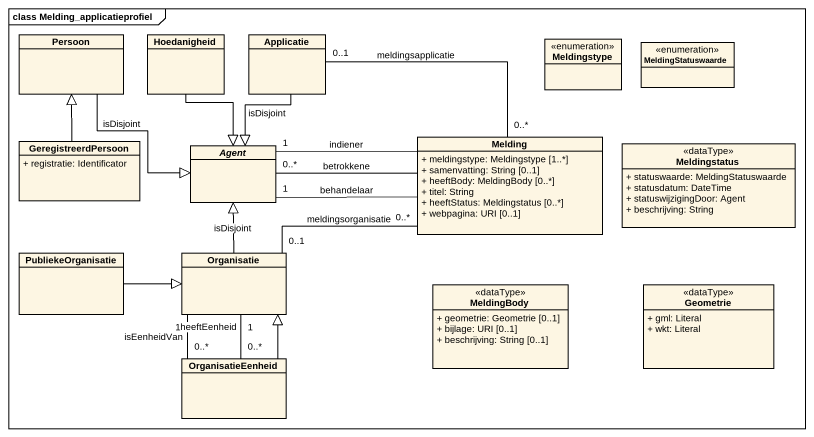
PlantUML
@startuml
mainframe class Melding_applicatieprofiel
hide circle
hide empty members
skinparam classAttributeIconSize 0
class Persoon
class Hoedanigheid
class Applicatie
enum Meldingstype
enum MeldingStatuswaarde
class GeregistreerdPersoon {
  + registratie: Identificator
}
abstract class "Agent" as Agent_
class Melding {
  + meldingstype: Meldingstype [1..*]
  + samenvatting: String [0..1]
  + heeftBody: MeldingBody [0..*]
  + titel: String
  + heeftStatus: Meldingstatus [0..*]
  + webpagina: URI [0..1]
}
class Meldingstatus <<dataType>> {
  + statuswaarde: MeldingStatuswaarde
  + statusdatum: DateTime
  + statuswijzigingDoor: Agent
  + beschrijving: String
}
class PubliekeOrganisatie
class Organisatie
class MeldingBody <<dataType>> {
  + geometrie: Geometrie [0..1]
  + bijlage: URI [0..1]
  + beschrijving: String [0..1]
}
class Geometrie <<dataType>> {
  + gml: Literal
  + wkt: Literal
}
class OrganisatieEenheid
Persoon --|> Agent_ : isDisjoint
Hoedanigheid --|> Agent_
Applicatie --|> Agent_ : isDisjoint
GeregistreerdPersoon -up-|> Persoon
Melding "0..*" -left- "0..1" Applicatie : meldingsapplicatie
Melding -left- "1" Agent_ : behandelaar
Melding -left- "0..*" Agent_ : betrokkene
Melding -left- "1" Agent_ : indiener
Melding "0..*" -left- "0..1" Organisatie : meldingsorganisatie
PubliekeOrganisatie -right-|> Organisatie
Organisatie -up-|> Agent_ : isDisjoint
Organisatie "1" -- "0..*" OrganisatieEenheid : heeftEenheid
OrganisatieEenheid -up-|> Organisatie
OrganisatieEenheid "0..*" -up- "1" Organisatie : isEenheidVan
@enduml
